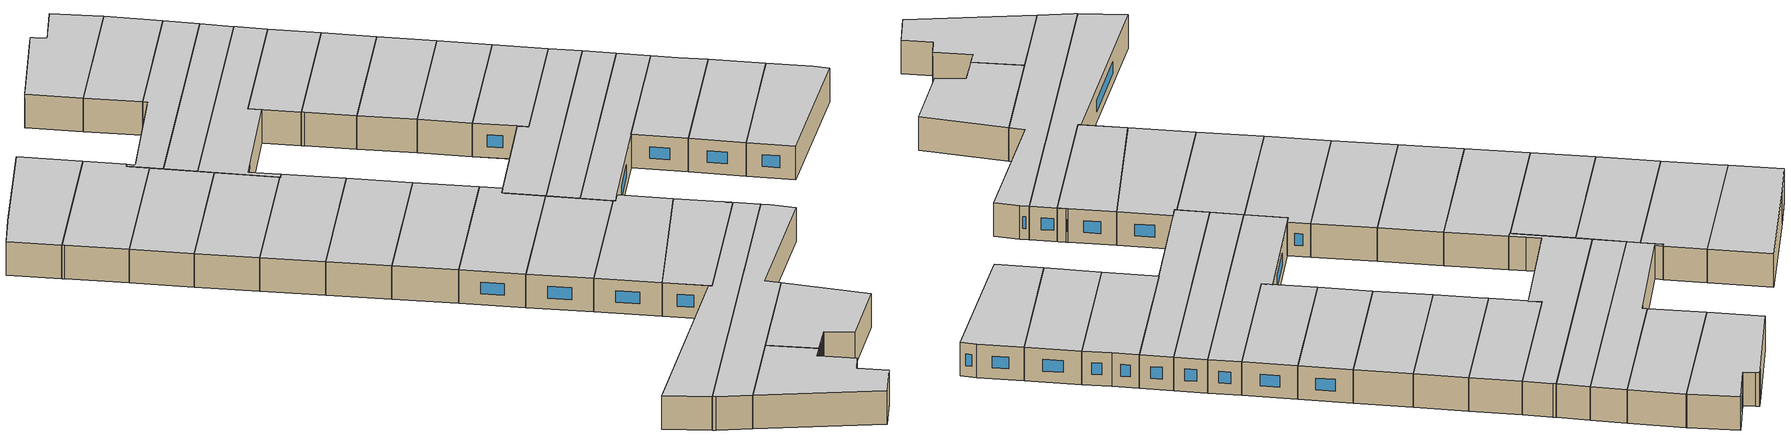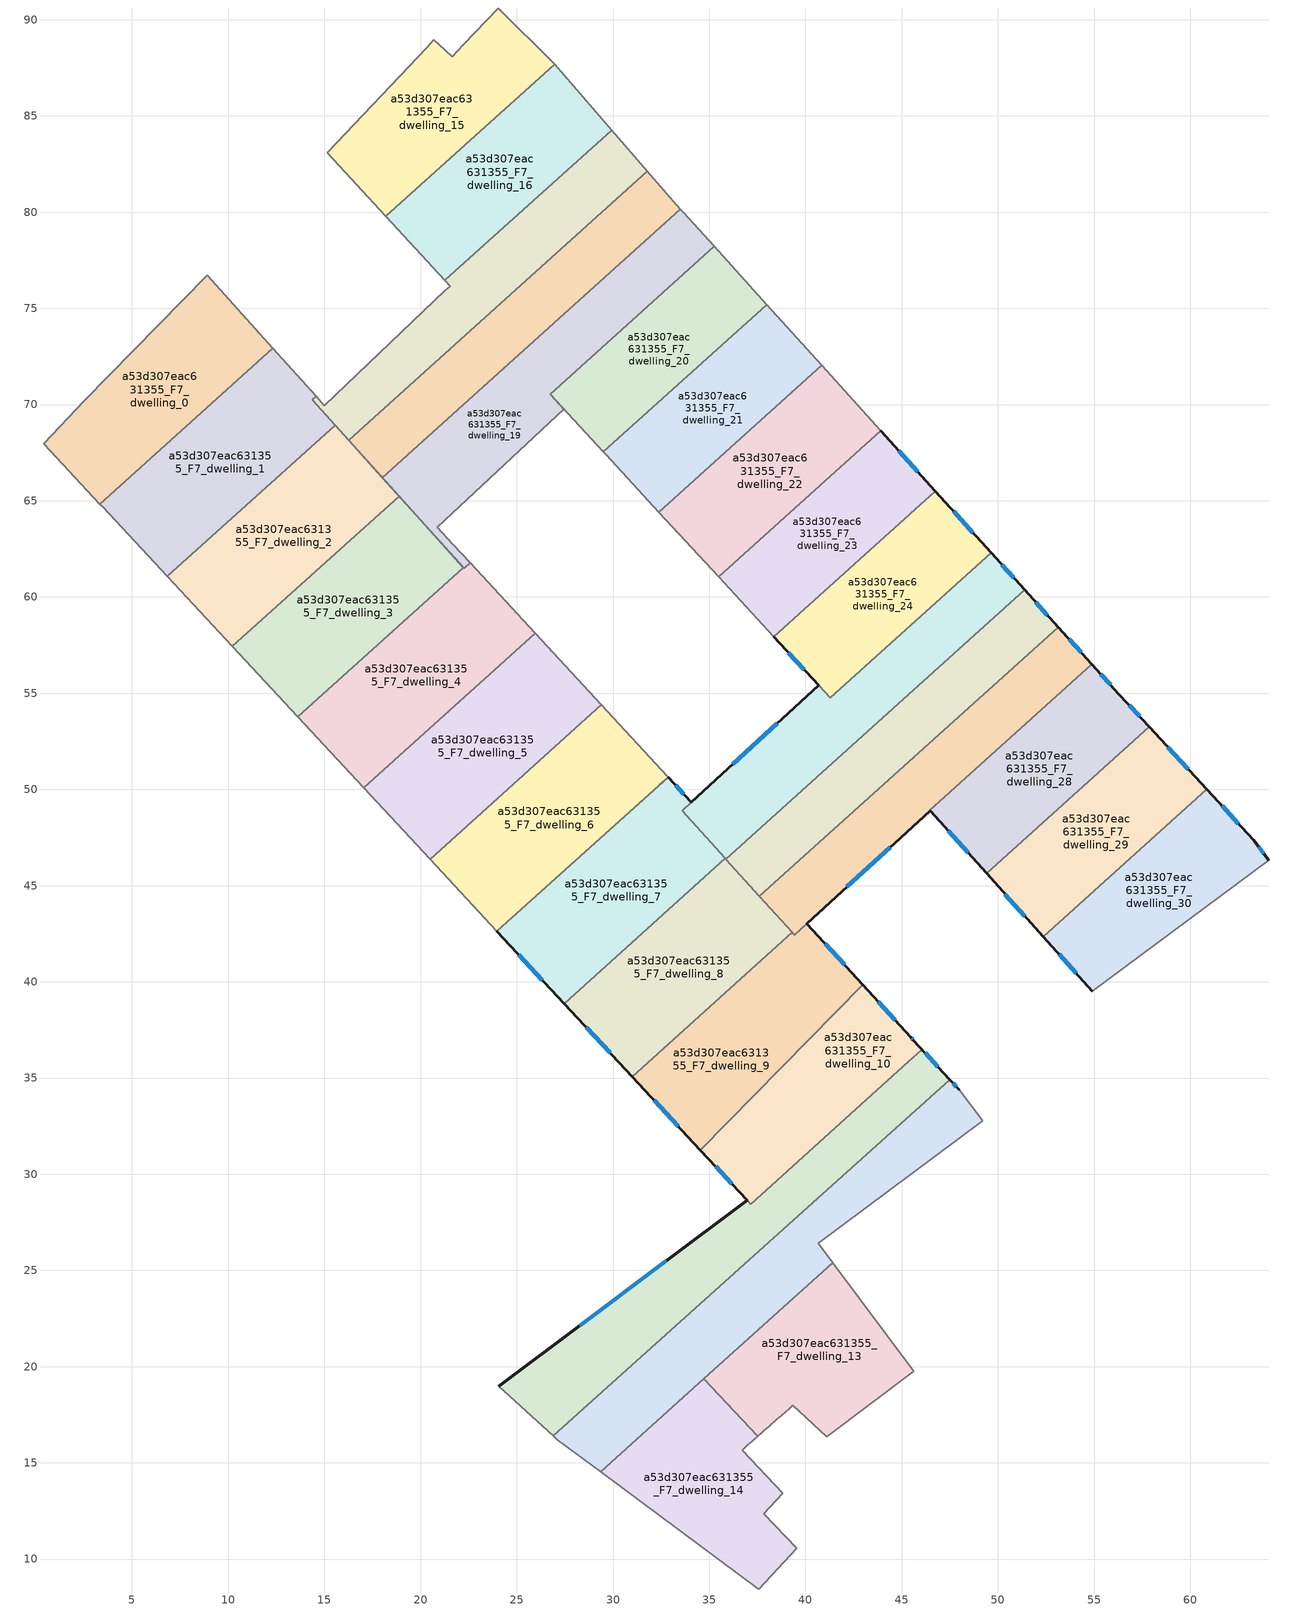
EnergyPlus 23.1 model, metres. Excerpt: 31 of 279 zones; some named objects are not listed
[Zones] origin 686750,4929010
a53d307eac631355_F7_dwelling_0
 floor to a53d307eac631355_F6_dwelling_0 (EU_floor_Construction): 8.92,76.72 12.33,72.93 3.33,64.83 0.42,67.96 2.51,70.19 z21
 wall adiabatic (EU_wall_Construction): 12.33,72.93 8.92,76.72 2.51,70.19 0.42,67.96 3.33,64.83 z21:24
 wall to a53d307eac631355_F7_dwelling_1 (EU_wall_Construction): 3.33,64.83 12.33,72.93 z21:24
 ceiling to a53d307eac631355_F8_dwelling_0 (EU_floor_Construction): 12.33,72.93 8.92,76.72 2.51,70.19 0.42,67.96 3.33,64.83 z24
a53d307eac631355_F7_dwelling_1
 floor to a53d307eac631355_F6_dwelling_1 (EU_floor_Construction): 14.57,70.43 14.37,70.25 15.55,68.93 6.83,61.07 3.47,64.68 3.33,64.83 12.33,72.93 z21
 wall to a53d307eac631355_F7_dwelling_2 (EU_wall_Construction): 6.83,61.07 15.55,68.93 z21:24
 wall adiabatic (EU_wall_Construction): 3.33,64.83 3.47,64.68 6.83,61.07 / 14.57,70.43 12.33,72.93 / 15.55,68.93 14.37,70.25 z21:24
 wall to a53d307eac631355_F7_dwelling_17 (EU_wall_Construction): 14.37,70.25 14.57,70.43 z21:24
 ceiling to a53d307eac631355_F8_dwelling_1 (EU_floor_Construction): 15.55,68.93 14.37,70.25 14.57,70.43 12.33,72.93 3.33,64.83 3.47,64.68 6.83,61.07 z24
a53d307eac631355_F7_dwelling_10
 floor to a53d307eac631355_F6_dwelling_10 (EU_floor_Construction): 45.48,37.11 45.61,36.96 46.06,36.48 45.35,35.84 37.15,28.45 34.54,31.26 42.98,39.84 z21
 wall outside (EU_wall_Construction): 45.61,36.96 45.48,37.11 42.98,39.84 / 34.54,31.26 36.97,28.64 z21:24
 wall to a53d307eac631355_F7_dwelling_9 (EU_wall_Construction): 42.98,39.84 34.54,31.26 z21:24
 wall to a53d307eac631355_F7_dwelling_11 (EU_wall_Construction): 36.97,28.64 37.15,28.45 45.35,35.84 46.06,36.48 45.61,36.96 z21:24
 window (EU_Window_Construction): 44.67,38 43.8,38.95 / 45.57,37.01 45.52,37.06 / 35.33,30.41 36.18,29.49 z21.98:23.02
 ceiling to a53d307eac631355_F8_dwelling_10 (EU_floor_Construction): 45.35,35.84 46.06,36.48 45.61,36.96 45.48,37.11 42.98,39.84 34.54,31.26 37.15,28.45 z24
a53d307eac631355_F7_dwelling_11
 floor to a53d307eac631355_F6_dwelling_11 (EU_floor_Construction): 46.06,36.48 45.62,36.97 47.5,34.92 26.9,16.4 24.07,18.97 36.97,28.64 37.15,28.45 z21
 wall outside (EU_wall_Construction): 36.97,28.64 24.07,18.97 / 47.5,34.92 45.62,36.97 z21:24
 wall to a53d307eac631355_F7_dwelling_12 (EU_wall_Construction): 26.9,16.4 47.5,34.92 z21:24
 wall adiabatic (EU_wall_Construction): 24.07,18.97 26.9,16.4 z21:24
 window (EU_Window_Construction): 32.78,25.5 28.27,22.12 / 46.89,35.59 46.23,36.3 z21.98:23.02
 ceiling to a53d307eac631355_F8_dwelling_11 (EU_floor_Construction): 37.15,28.45 36.97,28.64 24.07,18.97 26.9,16.4 47.5,34.92 45.62,36.97 46.06,36.48 z24
a53d307eac631355_F7_dwelling_12
 floor to a53d307eac631355_F6_dwelling_12 (EU_floor_Construction): 47.99,34.38 49.22,32.79 40.66,26.41 41.42,25.4 29.36,14.54 27.11,16.2 26.9,16.4 47.5,34.92 47.53,34.88 z21
 wall outside (EU_wall_Construction): 47.99,34.38 47.53,34.88 47.5,34.92 z21:24
 wall adiabatic (EU_wall_Construction): 26.9,16.4 27.11,16.2 29.36,14.54 / 41.42,25.4 40.66,26.41 49.22,32.79 47.99,34.38 z21:24
 wall to a53d307eac631355_F7_dwelling_13 (EU_wall_Construction): 34.71,19.36 41.42,25.4 z21:24
 wall to a53d307eac631355_F7_dwelling_14 (EU_wall_Construction): 29.36,14.54 34.71,19.36 z21:24
 window (EU_Window_Construction): 47.84,34.54 47.68,34.72 z21.98:23.02
 ceiling to a53d307eac631355_F8_dwelling_12 (EU_floor_Construction): 41.42,25.4 40.66,26.41 49.22,32.79 47.99,34.38 47.53,34.88 47.5,34.92 26.9,16.4 27.11,16.2 29.36,14.54 z24
a53d307eac631355_F7_dwelling_13
 floor to a53d307eac631355_F6_dwelling_13 (EU_floor_Construction): 41.42,25.4 45.62,19.75 41.11,16.34 39.34,17.98 39.23,17.88 39.12,17.79 38.78,17.49 38.62,17.35 38.55,17.29 38.09,16.89 37.87,16.69 37.72,16.55 37.53,16.39 34.71,19.36 z21
 wall adiabatic (EU_wall_Construction): 37.53,16.39 37.72,16.55 37.87,16.69 38.09,16.89 38.55,17.29 38.62,17.35 38.78,17.49 39.12,17.79 39.23,17.88 39.34,17.98 41.11,16.34 45.62,19.75 41.42,25.4 z21:24
 wall to a53d307eac631355_F7_dwelling_14 (EU_wall_Construction): 34.71,19.36 37.53,16.39 z21:24
 ceiling to a53d307eac631355_F8_dwelling_13 (EU_floor_Construction): 45.62,19.75 41.42,25.4 34.71,19.36 37.53,16.39 37.72,16.55 37.87,16.69 38.09,16.89 38.55,17.29 38.62,17.35 38.78,17.49 39.12,17.79 39.23,17.88 39.34,17.98 41.11,16.34 z24
a53d307eac631355_F7_dwelling_14
 floor to a53d307eac631355_F6_dwelling_14 (EU_floor_Construction): 37.53,16.39 37.07,15.99 37.04,15.96 36.81,15.76 36.7,15.66 38.82,13.42 37.83,12.35 39.54,10.56 37.57,8.44 29.36,14.54 34.71,19.36 z21
 wall adiabatic (EU_wall_Construction): 29.36,14.54 37.57,8.44 39.54,10.56 37.83,12.35 38.82,13.42 36.7,15.66 36.81,15.76 37.04,15.96 37.07,15.99 37.53,16.39 z21:24
 ceiling to a53d307eac631355_F8_dwelling_14 (EU_floor_Construction): 37.57,8.44 39.54,10.56 37.83,12.35 38.82,13.42 36.7,15.66 36.81,15.76 37.04,15.96 37.07,15.99 37.53,16.39 34.71,19.36 29.36,14.54 z24
a53d307eac631355_F7_dwelling_15
 floor to a53d307eac631355_F6_dwelling_15 (EU_floor_Construction): 26.91,87.75 26.96,87.69 18.19,79.79 15.15,83.08 20.32,88.55 20.69,88.95 20.93,88.73 21.63,88.07 22.21,88.69 24.03,90.61 z21
 wall adiabatic (EU_wall_Construction): 26.96,87.69 26.91,87.75 24.03,90.61 22.21,88.69 21.63,88.07 20.93,88.73 20.69,88.95 20.32,88.55 15.15,83.08 18.19,79.79 z21:24
 wall to a53d307eac631355_F7_dwelling_16 (EU_wall_Construction): 18.19,79.79 26.96,87.69 z21:24
 ceiling to a53d307eac631355_F8_dwelling_15 (EU_floor_Construction): 26.96,87.69 26.91,87.75 24.03,90.61 22.21,88.69 21.63,88.07 20.93,88.73 20.69,88.95 20.32,88.55 15.15,83.08 18.19,79.79 z24
a53d307eac631355_F7_dwelling_16
 floor to a53d307eac631355_F6_dwelling_16 (EU_floor_Construction): 26.96,87.69 29.94,84.27 21.27,76.46 18.19,79.79 z21
 wall to a53d307eac631355_F7_dwelling_17 (EU_wall_Construction): 21.27,76.46 29.94,84.27 z21:24
 wall adiabatic (EU_wall_Construction): 18.19,79.79 21.27,76.46 / 29.94,84.27 26.96,87.69 z21:24
 ceiling to a53d307eac631355_F8_dwelling_16 (EU_floor_Construction): 29.94,84.27 26.96,87.69 18.19,79.79 21.27,76.46 z24
a53d307eac631355_F7_dwelling_17
 floor to a53d307eac631355_F6_dwelling_17 (EU_floor_Construction): 29.94,84.27 31.79,82.13 16.26,68.14 14.37,70.25 14.57,70.43 15,69.95 21.29,75.93 21.53,76.16 21.28,76.44 21.27,76.46 z21
 wall adiabatic (EU_wall_Construction): 21.27,76.46 21.28,76.44 21.53,76.16 21.29,75.93 15,69.95 14.57,70.43 / 31.79,82.13 29.94,84.27 / 14.37,70.25 16.26,68.14 z21:24
 wall to a53d307eac631355_F7_dwelling_18 (EU_wall_Construction): 16.26,68.14 31.79,82.13 z21:24
 ceiling to a53d307eac631355_F8_dwelling_17 (EU_floor_Construction): 21.53,76.16 21.29,75.93 15,69.95 14.57,70.43 14.37,70.25 16.26,68.14 31.79,82.13 29.94,84.27 21.27,76.46 21.28,76.44 z24
a53d307eac631355_F7_dwelling_18
 floor to a53d307eac631355_F6_dwelling_18 (EU_floor_Construction): 31.79,82.13 33.5,80.16 18.01,66.2 16.26,68.14 z21
 wall adiabatic (EU_wall_Construction): 33.5,80.16 31.79,82.13 / 16.26,68.14 18.01,66.2 z21:24
 wall to a53d307eac631355_F7_dwelling_19 (EU_wall_Construction): 18.01,66.2 33.5,80.16 z21:24
 ceiling to a53d307eac631355_F8_dwelling_18 (EU_floor_Construction): 33.5,80.16 31.79,82.13 16.26,68.14 18.01,66.2 z24
a53d307eac631355_F7_dwelling_19
 floor to a53d307eac631355_F6_dwelling_19 (EU_floor_Construction): 33.67,79.96 35.25,78.22 26.73,70.54 27.45,69.76 21.63,64.34 20.85,63.62 21.67,62.74 22.57,61.77 22.26,61.49 18.01,66.2 33.5,80.16 z21
 wall to a53d307eac631355_F7_dwelling_4 (EU_wall_Construction): 22.26,61.49 22.57,61.77 z21:24
 wall adiabatic (EU_wall_Construction): 18.01,66.2 22.26,61.49 / 22.57,61.77 21.67,62.74 20.85,63.62 21.63,64.34 27.45,69.76 26.73,70.54 35.25,78.22 33.67,79.96 33.5,80.16 z21:24
 ceiling to a53d307eac631355_F8_dwelling_19 (EU_floor_Construction): 27.45,69.76 26.73,70.54 35.25,78.22 33.67,79.96 33.5,80.16 18.01,66.2 22.26,61.49 22.57,61.77 21.67,62.74 20.85,63.62 21.63,64.34 z24
a53d307eac631355_F7_dwelling_2
 floor to a53d307eac631355_F6_dwelling_2 (EU_floor_Construction): 15.55,68.93 18.88,65.24 10.21,57.43 6.83,61.07 z21
 wall adiabatic (EU_wall_Construction): 18.88,65.24 15.55,68.93 / 6.83,61.07 10.21,57.43 z21:24
 wall to a53d307eac631355_F7_dwelling_3 (EU_wall_Construction): 10.21,57.43 18.88,65.24 z21:24
 ceiling to a53d307eac631355_F8_dwelling_2 (EU_floor_Construction): 18.88,65.24 15.55,68.93 6.83,61.07 10.21,57.43 z24
a53d307eac631355_F7_dwelling_20
 floor to a53d307eac631355_F6_dwelling_20 (EU_floor_Construction): 35.25,78.22 37.99,75.18 29.5,67.54 26.74,70.55 z21
 wall adiabatic (EU_wall_Construction): 37.99,75.18 35.25,78.22 26.74,70.55 / 26.73,70.54 29.5,67.54 z21:24
 wall to a53d307eac631355_F7_dwelling_21 (EU_wall_Construction): 29.5,67.54 37.99,75.18 z21:24
 ceiling to a53d307eac631355_F8_dwelling_20 (EU_floor_Construction): 37.99,75.18 35.25,78.22 26.74,70.55 29.5,67.54 z24
a53d307eac631355_F7_dwelling_21
 floor to a53d307eac631355_F6_dwelling_21 (EU_floor_Construction): 37.99,75.18 40.84,72.04 32.38,64.42 29.64,67.39 29.5,67.54 z21
 wall adiabatic (EU_wall_Construction): 29.5,67.54 29.64,67.39 32.38,64.42 / 40.84,72.04 37.99,75.18 z21:24
 wall to a53d307eac631355_F7_dwelling_22 (EU_wall_Construction): 32.38,64.42 40.84,72.04 z21:24
 ceiling to a53d307eac631355_F8_dwelling_21 (EU_floor_Construction): 40.84,72.04 37.99,75.18 29.5,67.54 29.64,67.39 32.38,64.42 z24
a53d307eac631355_F7_dwelling_22
 floor to a53d307eac631355_F6_dwelling_22 (EU_floor_Construction): 40.84,72.04 43.92,68.63 35.49,61.04 32.38,64.42 z21
 wall adiabatic (EU_wall_Construction): 43.92,68.63 40.84,72.04 / 32.38,64.42 35.49,61.04 z21:24
 wall to a53d307eac631355_F7_dwelling_23 (EU_wall_Construction): 35.49,61.04 43.92,68.63 z21:24
 ceiling to a53d307eac631355_F8_dwelling_22 (EU_floor_Construction): 43.92,68.63 40.84,72.04 32.38,64.42 35.49,61.04 z24
a53d307eac631355_F7_dwelling_23
 floor to a53d307eac631355_F6_dwelling_23 (EU_floor_Construction): 43.92,68.63 46.76,65.5 38.36,57.93 35.49,61.04 z21
 wall outside (EU_wall_Construction): 46.76,65.5 43.92,68.63 z21:24
 wall to a53d307eac631355_F7_dwelling_24 (EU_wall_Construction): 38.36,57.93 46.76,65.5 z21:24
 wall adiabatic (EU_wall_Construction): 35.49,61.04 38.36,57.93 z21:24
 window (EU_Window_Construction): 45.84,66.52 44.84,67.61 z21.98:23.02
 ceiling to a53d307eac631355_F8_dwelling_23 (EU_floor_Construction): 46.76,65.5 43.92,68.63 35.49,61.04 38.36,57.93 z24
a53d307eac631355_F7_dwelling_24
 floor to a53d307eac631355_F6_dwelling_24 (EU_floor_Construction): 46.76,65.5 49.65,62.3 41.28,54.76 38.36,57.93 z21
 wall outside (EU_wall_Construction): 38.36,57.93 40.69,55.41 / 49.65,62.3 46.76,65.5 z21:24
 wall to a53d307eac631355_F7_dwelling_25 (EU_wall_Construction): 40.69,55.4 41.28,54.76 49.65,62.3 z21:24
 window (EU_Window_Construction): 39.12,57.11 39.93,56.23 / 48.71,63.34 47.7,64.46 z21.98:23.02
 ceiling to a53d307eac631355_F8_dwelling_24 (EU_floor_Construction): 49.65,62.3 46.76,65.5 38.36,57.93 41.28,54.76 z24
a53d307eac631355_F7_dwelling_25
 floor to a53d307eac631355_F6_dwelling_25 (EU_floor_Construction): 49.65,62.3 51.4,60.37 35.87,46.38 33.6,48.9 40.69,55.4 41.28,54.76 z21
 wall outside (EU_wall_Construction): 51.4,60.37 49.65,62.3 / 40.69,55.4 34.07,49.33 z21:24
 wall to a53d307eac631355_F7_dwelling_26 (EU_wall_Construction): 35.87,46.38 51.4,60.37 z21:24
 wall to a53d307eac631355_F7_dwelling_7 (EU_wall_Construction): 34.07,49.33 33.6,48.9 35.84,46.41 z21:24
 wall to a53d307eac631355_F7_dwelling_8 (EU_wall_Construction): 35.84,46.41 35.87,46.38 z21:24
 window (EU_Window_Construction): 50.83,61 50.21,61.67 / 38.54,53.43 36.22,51.31 z21.98:23.02
 ceiling to a53d307eac631355_F8_dwelling_25 (EU_floor_Construction): 41.28,54.76 40.69,55.4 33.6,48.9 35.87,46.38 51.4,60.37 49.65,62.3 z24
a53d307eac631355_F7_dwelling_26
 floor to a53d307eac631355_F6_dwelling_26 (EU_floor_Construction): 51.4,60.37 53.14,58.43 37.61,44.44 35.87,46.38 z21
 wall outside (EU_wall_Construction): 53.14,58.43 51.4,60.37 z21:24
 wall to a53d307eac631355_F7_dwelling_27 (EU_wall_Construction): 37.61,44.44 53.14,58.43 z21:24
 wall to a53d307eac631355_F7_dwelling_8 (EU_wall_Construction): 35.87,46.38 37.61,44.44 z21:24
 window (EU_Window_Construction): 52.58,59.06 51.96,59.74 z21.98:23.02
 ceiling to a53d307eac631355_F8_dwelling_26 (EU_floor_Construction): 53.14,58.43 51.4,60.37 35.87,46.38 37.61,44.44 z24
a53d307eac631355_F7_dwelling_27
 floor to a53d307eac631355_F6_dwelling_27 (EU_floor_Construction): 53.14,58.43 54.89,56.5 46.47,48.92 46.48,48.9 39.42,42.43 39.35,42.51 37.61,44.44 z21
 wall outside (EU_wall_Construction): 54.89,56.5 53.14,58.43 / 40.08,43.03 46.48,48.9 z21:24
 wall to a53d307eac631355_F7_dwelling_28 (EU_wall_Construction): 46.48,48.9 46.47,48.92 54.89,56.5 z21:24
 wall to a53d307eac631355_F7_dwelling_9 (EU_wall_Construction): 39.43,42.43 40.07,43.02 / 39.35,42.51 39.42,42.43 / 39.3,42.57 39.36,42.51 z21:24
 wall to a53d307eac631355_F7_dwelling_8 (EU_wall_Construction): 37.61,44.44 39.3,42.56 z21:24
 window (EU_Window_Construction): 54.32,57.13 53.71,57.81 / 42.16,44.94 44.4,46.99 z21.98:23.02
 ceiling to a53d307eac631355_F8_dwelling_27 (EU_floor_Construction): 46.48,48.9 46.47,48.92 54.89,56.5 53.14,58.43 37.61,44.44 39.35,42.51 39.42,42.43 z24
a53d307eac631355_F7_dwelling_28
 floor to a53d307eac631355_F6_dwelling_28 (EU_floor_Construction): 56.32,54.92 57.87,53.25 49.41,45.63 46.48,48.9 46.47,48.92 54.89,56.5 z21
 wall outside (EU_wall_Construction): 57.87,53.25 56.32,54.92 54.89,56.5 / 46.48,48.9 49.41,45.63 z21:24
 wall to a53d307eac631355_F7_dwelling_29 (EU_wall_Construction): 49.41,45.63 57.87,53.25 z21:24
 window (EU_Window_Construction): 55.86,55.44 55.36,55.99 / 57.36,53.79 56.82,54.38 / 47.44,47.84 48.46,46.7 z21.98:23.02
 ceiling to a53d307eac631355_F8_dwelling_28 (EU_floor_Construction): 57.87,53.25 56.32,54.92 54.89,56.5 46.47,48.92 46.48,48.9 49.41,45.63 z24
a53d307eac631355_F7_dwelling_29
 floor to a53d307eac631355_F6_dwelling_29 (EU_floor_Construction): 57.87,53.25 60.86,50 52.36,42.34 49.41,45.63 z21
 wall outside (EU_wall_Construction): 60.86,50 57.87,53.25 / 49.41,45.63 52.36,42.34 z21:24
 wall to a53d307eac631355_F7_dwelling_30 (EU_wall_Construction): 52.36,42.34 60.86,50 z21:24
 window (EU_Window_Construction): 59.89,51.06 58.84,52.19 / 50.37,44.56 51.4,43.41 z21.98:23.02
 ceiling to a53d307eac631355_F8_dwelling_29 (EU_floor_Construction): 60.86,50 57.87,53.25 49.41,45.63 52.36,42.34 z24
a53d307eac631355_F7_dwelling_3
 floor to a53d307eac631355_F6_dwelling_3 (EU_floor_Construction): 18.88,65.24 22.22,61.53 13.61,53.77 10.21,57.43 z21
 wall adiabatic (EU_wall_Construction): 22.22,61.53 18.88,65.24 / 10.21,57.43 13.61,53.77 z21:24
 wall to a53d307eac631355_F7_dwelling_4 (EU_wall_Construction): 13.61,53.77 22.22,61.53 z21:24
 ceiling to a53d307eac631355_F8_dwelling_3 (EU_floor_Construction): 22.22,61.53 18.88,65.24 10.21,57.43 13.61,53.77 z24
a53d307eac631355_F7_dwelling_30
 floor to a53d307eac631355_F6_dwelling_30 (EU_floor_Construction): 63.3,47.35 64.07,46.31 54.9,39.51 52.36,42.34 60.86,50 z21
 wall outside (EU_wall_Construction): 52.36,42.34 54.9,39.51 / 64.07,46.31 63.3,47.35 60.86,50 z21:24
 wall adiabatic (EU_wall_Construction): 54.9,39.51 64.07,46.31 z21:24
 window (EU_Window_Construction): 53.19,41.42 54.08,40.43 / 62.51,48.21 61.65,49.14 / 63.82,46.65 63.55,47.01 z21.98:23.02
 ceiling to a53d307eac631355_F8_dwelling_30 (EU_floor_Construction): 64.07,46.31 63.3,47.35 60.86,50 52.36,42.34 54.9,39.51 z24
a53d307eac631355_F7_dwelling_4
 floor to a53d307eac631355_F6_dwelling_4 (EU_floor_Construction): 22.57,61.77 25.95,58.11 17.04,50.08 13.61,53.77 22.22,61.53 22.26,61.49 z21
 wall adiabatic (EU_wall_Construction): 22.26,61.49 22.22,61.53 / 13.61,53.77 17.04,50.08 25.95,58.11 22.57,61.77 z21:24
 ceiling to a53d307eac631355_F8_dwelling_4 (EU_floor_Construction): 25.95,58.11 22.57,61.77 22.26,61.49 22.22,61.53 13.61,53.77 17.04,50.08 z24
a53d307eac631355_F7_dwelling_5
 floor to a53d307eac631355_F6_dwelling_5 (EU_floor_Construction): 25.96,58.11 29.39,54.39 20.49,46.37 17.04,50.08 z21
 wall adiabatic (EU_wall_Construction): 29.39,54.39 25.96,58.11 17.04,50.08 20.49,46.37 z21:24
 wall to a53d307eac631355_F7_dwelling_6 (EU_wall_Construction): 20.49,46.37 29.39,54.39 z21:24
 ceiling to a53d307eac631355_F8_dwelling_5 (EU_floor_Construction): 29.39,54.39 25.96,58.11 17.04,50.08 20.49,46.37 z24
a53d307eac631355_F7_dwelling_6
 floor to a53d307eac631355_F6_dwelling_6 (EU_floor_Construction): 29.39,54.39 32.85,50.65 23.97,42.63 20.49,46.37 z21
 wall adiabatic (EU_wall_Construction): 20.49,46.37 23.97,42.63 32.4,50.23 32.86,50.64 / 32.85,50.65 29.39,54.39 z21:24
 ceiling to a53d307eac631355_F8_dwelling_6 (EU_floor_Construction): 32.85,50.65 29.39,54.39 20.49,46.37 23.97,42.63 z24
a53d307eac631355_F7_dwelling_7
 floor to a53d307eac631355_F6_dwelling_7 (EU_floor_Construction): 34.07,49.33 33.6,48.9 35.84,46.41 27.47,38.87 23.97,42.63 32.86,50.64 z21
 wall outside (EU_wall_Construction): 34.07,49.33 32.86,50.64 / 23.97,42.63 27.47,38.87 z21:24
 wall to a53d307eac631355_F7_dwelling_8 (EU_wall_Construction): 27.47,38.87 35.84,46.41 z21:24
 wall adiabatic (EU_wall_Construction): 32.86,50.64 23.97,42.63 z21:24
 window (EU_Window_Construction): 33.68,49.76 33.25,50.22 / 25.1,41.41 26.33,40.09 z21.98:23.02
 ceiling to a53d307eac631355_F8_dwelling_7 (EU_floor_Construction): 35.84,46.41 33.6,48.9 34.07,49.33 32.86,50.64 23.97,42.63 27.47,38.87 z24
a53d307eac631355_F7_dwelling_8
 floor to a53d307eac631355_F6_dwelling_8 (EU_floor_Construction): 35.84,46.41 39.3,42.57 30.99,35.08 27.47,38.87 z21
 wall outside (EU_wall_Construction): 27.47,38.87 30.99,35.08 z21:24
 wall to a53d307eac631355_F7_dwelling_9 (EU_wall_Construction): 30.99,35.08 39.3,42.57 z21:24
 window (EU_Window_Construction): 28.61,37.64 29.84,36.31 z21.98:23.02
 ceiling to a53d307eac631355_F8_dwelling_8 (EU_floor_Construction): 39.3,42.57 35.84,46.41 27.47,38.87 30.99,35.08 z24
a53d307eac631355_F7_dwelling_9
 floor to a53d307eac631355_F6_dwelling_9 (EU_floor_Construction): 40.07,43.02 42.98,39.84 34.54,31.26 30.99,35.08 39.3,42.57 39.43,42.43 z21
 wall outside (EU_wall_Construction): 42.98,39.84 40.07,43.02 / 30.99,35.08 34.54,31.26 z21:24
 window (EU_Window_Construction): 42.04,40.88 41.02,41.99 / 32.15,33.83 33.39,32.5 z21.98:23.02
 ceiling to a53d307eac631355_F8_dwelling_9 (EU_floor_Construction): 34.54,31.26 42.98,39.84 40.07,43.02 39.43,42.43 39.3,42.57 30.99,35.08 z24
[Building]
EU S2 Campaign: North Axis=0; Terrain=City; Solar Distribution=FullExterior
[Site:Location]
Bologna: Latitude=44.5; Longitude=11.25; Time Zone=1; Elevation=37
[SizingPeriod:WeatherFileDays]
AnnualSizingPeriod: Begin Month=1; Begin Day of Month=1; End Month=12; End Day of Month=31; Day of Week for Start Day=Monday; Use Weather File Daylight Saving Period=No; Use Weather File Rain and Snow Indicators=No
[MATERIAL]
EU_InternalMass_Material: Roughness=MediumRough; Thickness=0.1; Conductivity=1; Density=1800; Specific Heat=900; Thermal Absorptance=0.9; Solar Absorptance=0.7; Visible Absorptance=0.7
[MATERIAL:NOMASS] Roughness=MediumRough; Thermal Absorptance=0.9; Solar Absorptance=0.7; Visible Absorptance=0.7
Name | Thermal Resistance
EU_wall_NoMass | 0.905828
EU_floor_NoMass | 0.67114
[WINDOWMATERIAL:SIMPLEGLAZINGSYSTEM]
EU_Window_SimpleGlazing: UFactor=4.52486; Solar Heat Gain Coefficient=0.85; Visible Transmittance=0.85
[CONSTRUCTION]
EU_wall_Construction: EU_wall_NoMass
EU_floor_Construction: EU_floor_NoMass
EU_Window_Construction: EU_Window_SimpleGlazing
EU_InternalMass_Construction: EU_InternalMass_Material
[ZONE] Type=1; Multiplier=1; Ceiling Height=autocalculate; Floor Area=autocalculate; Part of Total Floor Area=Yes
Name | Volume
a53d307eac631355_F7_dwelling_0 | 171.604
a53d307eac631355_F7_dwelling_1 | 184.271
a53d307eac631355_F7_dwelling_10 | 151.141
a53d307eac631355_F7_dwelling_11 | 222.594
a53d307eac631355_F7_dwelling_12 | 223.252
a53d307eac631355_F7_dwelling_13 | 155.102
a53d307eac631355_F7_dwelling_14 | 157.271
a53d307eac631355_F7_dwelling_15 | 160.153
a53d307eac631355_F7_dwelling_16 | 159.698
a53d307eac631355_F7_dwelling_17 | 163.465
a53d307eac631355_F7_dwelling_18 | 163.493
a53d307eac631355_F7_dwelling_19 | 198.623
a53d307eac631355_F7_dwelling_2 | 174.372
a53d307eac631355_F7_dwelling_20 | 140.32
a53d307eac631355_F7_dwelling_21 | 145.242
a53d307eac631355_F7_dwelling_22 | 156.439
a53d307eac631355_F7_dwelling_23 | 143.767
a53d307eac631355_F7_dwelling_24 | 145.678
a53d307eac631355_F7_dwelling_25 | 187.222
a53d307eac631355_F7_dwelling_26 | 163.474
a53d307eac631355_F7_dwelling_27 | 165.2
a53d307eac631355_F7_dwelling_28 | 150.135
a53d307eac631355_F7_dwelling_29 | 151.158
a53d307eac631355_F7_dwelling_3 | 174.359
a53d307eac631355_F7_dwelling_30 | 149.488
a53d307eac631355_F7_dwelling_4 | 181.154
a53d307eac631355_F7_dwelling_5 | 182.189
a53d307eac631355_F7_dwelling_6 | 183.219
a53d307eac631355_F7_dwelling_7 | 177.751
a53d307eac631355_F7_dwelling_8 | 174.38
a53d307eac631355_F7_dwelling_9 | 174.817
[INTERNALMASS] Construction=EU_InternalMass_Construction
Name | Zone or ZoneList | Surface Area
a53d307eac631355_F7_dwelling_0_EU_InternalMass | a53d307eac631355_F7_dwelling_0 | 57.1994
a53d307eac631355_F7_dwelling_1_EU_InternalMass | a53d307eac631355_F7_dwelling_1 | 61.4251
a53d307eac631355_F7_dwelling_2_EU_InternalMass | a53d307eac631355_F7_dwelling_2 | 58.1245
a53d307eac631355_F7_dwelling_3_EU_InternalMass | a53d307eac631355_F7_dwelling_3 | 58.1197
a53d307eac631355_F7_dwelling_4_EU_InternalMass | a53d307eac631355_F7_dwelling_4 | 60.388
a53d307eac631355_F7_dwelling_5_EU_InternalMass | a53d307eac631355_F7_dwelling_5 | 60.7557
a53d307eac631355_F7_dwelling_6_EU_InternalMass | a53d307eac631355_F7_dwelling_6 | 61.1039
a53d307eac631355_F7_dwelling_7_EU_InternalMass | a53d307eac631355_F7_dwelling_7 | 59.2516
a53d307eac631355_F7_dwelling_8_EU_InternalMass | a53d307eac631355_F7_dwelling_8 | 58.1268
a53d307eac631355_F7_dwelling_9_EU_InternalMass | a53d307eac631355_F7_dwelling_9 | 58.2725
a53d307eac631355_F7_dwelling_10_EU_InternalMass | a53d307eac631355_F7_dwelling_10 | 50.3778
a53d307eac631355_F7_dwelling_11_EU_InternalMass | a53d307eac631355_F7_dwelling_11 | 74.1855
a53d307eac631355_F7_dwelling_12_EU_InternalMass | a53d307eac631355_F7_dwelling_12 | 74.412
a53d307eac631355_F7_dwelling_13_EU_InternalMass | a53d307eac631355_F7_dwelling_13 | 51.7014
a53d307eac631355_F7_dwelling_14_EU_InternalMass | a53d307eac631355_F7_dwelling_14 | 52.428
a53d307eac631355_F7_dwelling_15_EU_InternalMass | a53d307eac631355_F7_dwelling_15 | 53.3843
a53d307eac631355_F7_dwelling_16_EU_InternalMass | a53d307eac631355_F7_dwelling_16 | 53.2325
a53d307eac631355_F7_dwelling_17_EU_InternalMass | a53d307eac631355_F7_dwelling_17 | 54.4884
a53d307eac631355_F7_dwelling_18_EU_InternalMass | a53d307eac631355_F7_dwelling_18 | 54.4977
a53d307eac631355_F7_dwelling_19_EU_InternalMass | a53d307eac631355_F7_dwelling_19 | 66.2078
a53d307eac631355_F7_dwelling_20_EU_InternalMass | a53d307eac631355_F7_dwelling_20 | 46.7851
a53d307eac631355_F7_dwelling_21_EU_InternalMass | a53d307eac631355_F7_dwelling_21 | 48.4154
a53d307eac631355_F7_dwelling_22_EU_InternalMass | a53d307eac631355_F7_dwelling_22 | 52.146
a53d307eac631355_F7_dwelling_23_EU_InternalMass | a53d307eac631355_F7_dwelling_23 | 47.9225
a53d307eac631355_F7_dwelling_24_EU_InternalMass | a53d307eac631355_F7_dwelling_24 | 48.5579
a53d307eac631355_F7_dwelling_25_EU_InternalMass | a53d307eac631355_F7_dwelling_25 | 62.4068
a53d307eac631355_F7_dwelling_26_EU_InternalMass | a53d307eac631355_F7_dwelling_26 | 54.4913
a53d307eac631355_F7_dwelling_27_EU_InternalMass | a53d307eac631355_F7_dwelling_27 | 55.0936
a53d307eac631355_F7_dwelling_28_EU_InternalMass | a53d307eac631355_F7_dwelling_28 | 50.0516
a53d307eac631355_F7_dwelling_29_EU_InternalMass | a53d307eac631355_F7_dwelling_29 | 50.3859
a53d307eac631355_F7_dwelling_30_EU_InternalMass | a53d307eac631355_F7_dwelling_30 | 49.829
[OTHEREQUIPMENT] Fuel Type=Electricity; Design Level Calculation Method=Watts/Area; Power per Zone Floor Area=1; Fraction Latent=0; Fraction Radiant=0; Fraction Lost=0; Carbon Dioxide Generation Rate=0; EndUse Subcategory=EU_Step8_InternalGains
Name | Zone or ZoneList or Space or SpaceList | Schedule
EU_Step8_InternalGain_a53d307eac631355_F7_dwelling_0_f000 | a53d307eac631355_F7_dwelling_0 | EU_Step8_GainSchedule_a53d307eac631355_F7_dwelling_0_f000
EU_Step8_InternalGain_a53d307eac631355_F7_dwelling_1_f000 | a53d307eac631355_F7_dwelling_1 | EU_Step8_GainSchedule_a53d307eac631355_F7_dwelling_1_f000
EU_Step8_InternalGain_a53d307eac631355_F7_dwelling_2_f000 | a53d307eac631355_F7_dwelling_2 | EU_Step8_GainSchedule_a53d307eac631355_F7_dwelling_2_f000
EU_Step8_InternalGain_a53d307eac631355_F7_dwelling_3_f000 | a53d307eac631355_F7_dwelling_3 | EU_Step8_GainSchedule_a53d307eac631355_F7_dwelling_3_f000
EU_Step8_InternalGain_a53d307eac631355_F7_dwelling_4_f000 | a53d307eac631355_F7_dwelling_4 | EU_Step8_GainSchedule_a53d307eac631355_F7_dwelling_4_f000
EU_Step8_InternalGain_a53d307eac631355_F7_dwelling_5_f000 | a53d307eac631355_F7_dwelling_5 | EU_Step8_GainSchedule_a53d307eac631355_F7_dwelling_5_f000
EU_Step8_InternalGain_a53d307eac631355_F7_dwelling_6_f000 | a53d307eac631355_F7_dwelling_6 | EU_Step8_GainSchedule_a53d307eac631355_F7_dwelling_6_f000
EU_Step8_InternalGain_a53d307eac631355_F7_dwelling_7_f000 | a53d307eac631355_F7_dwelling_7 | EU_Step8_GainSchedule_a53d307eac631355_F7_dwelling_7_f000
EU_Step8_InternalGain_a53d307eac631355_F7_dwelling_8_f000 | a53d307eac631355_F7_dwelling_8 | EU_Step8_GainSchedule_a53d307eac631355_F7_dwelling_8_f000
EU_Step8_InternalGain_a53d307eac631355_F7_dwelling_9_f000 | a53d307eac631355_F7_dwelling_9 | EU_Step8_GainSchedule_a53d307eac631355_F7_dwelling_9_f000
EU_Step8_InternalGain_a53d307eac631355_F7_dwelling_10_f000 | a53d307eac631355_F7_dwelling_10 | EU_Step8_GainSchedule_a53d307eac631355_F7_dwelling_10_f000
EU_Step8_InternalGain_a53d307eac631355_F7_dwelling_11_f000 | a53d307eac631355_F7_dwelling_11 | EU_Step8_GainSchedule_a53d307eac631355_F7_dwelling_11_f000
EU_Step8_InternalGain_a53d307eac631355_F7_dwelling_12_f000 | a53d307eac631355_F7_dwelling_12 | EU_Step8_GainSchedule_a53d307eac631355_F7_dwelling_12_f000
EU_Step8_InternalGain_a53d307eac631355_F7_dwelling_13_f000 | a53d307eac631355_F7_dwelling_13 | EU_Step8_GainSchedule_a53d307eac631355_F7_dwelling_13_f000
EU_Step8_InternalGain_a53d307eac631355_F7_dwelling_14_f000 | a53d307eac631355_F7_dwelling_14 | EU_Step8_GainSchedule_a53d307eac631355_F7_dwelling_14_f000
EU_Step8_InternalGain_a53d307eac631355_F7_dwelling_15_f000 | a53d307eac631355_F7_dwelling_15 | EU_Step8_GainSchedule_a53d307eac631355_F7_dwelling_15_f000
EU_Step8_InternalGain_a53d307eac631355_F7_dwelling_16_f000 | a53d307eac631355_F7_dwelling_16 | EU_Step8_GainSchedule_a53d307eac631355_F7_dwelling_16_f000
EU_Step8_InternalGain_a53d307eac631355_F7_dwelling_17_f000 | a53d307eac631355_F7_dwelling_17 | EU_Step8_GainSchedule_a53d307eac631355_F7_dwelling_17_f000
EU_Step8_InternalGain_a53d307eac631355_F7_dwelling_18_f000 | a53d307eac631355_F7_dwelling_18 | EU_Step8_GainSchedule_a53d307eac631355_F7_dwelling_18_f000
EU_Step8_InternalGain_a53d307eac631355_F7_dwelling_19_f000 | a53d307eac631355_F7_dwelling_19 | EU_Step8_GainSchedule_a53d307eac631355_F7_dwelling_19_f000
EU_Step8_InternalGain_a53d307eac631355_F7_dwelling_20_f000 | a53d307eac631355_F7_dwelling_20 | EU_Step8_GainSchedule_a53d307eac631355_F7_dwelling_20_f000
EU_Step8_InternalGain_a53d307eac631355_F7_dwelling_21_f000 | a53d307eac631355_F7_dwelling_21 | EU_Step8_GainSchedule_a53d307eac631355_F7_dwelling_21_f000
EU_Step8_InternalGain_a53d307eac631355_F7_dwelling_22_f000 | a53d307eac631355_F7_dwelling_22 | EU_Step8_GainSchedule_a53d307eac631355_F7_dwelling_22_f000
EU_Step8_InternalGain_a53d307eac631355_F7_dwelling_23_f000 | a53d307eac631355_F7_dwelling_23 | EU_Step8_GainSchedule_a53d307eac631355_F7_dwelling_23_f000
EU_Step8_InternalGain_a53d307eac631355_F7_dwelling_24_f000 | a53d307eac631355_F7_dwelling_24 | EU_Step8_GainSchedule_a53d307eac631355_F7_dwelling_24_f000
EU_Step8_InternalGain_a53d307eac631355_F7_dwelling_25_f000 | a53d307eac631355_F7_dwelling_25 | EU_Step8_GainSchedule_a53d307eac631355_F7_dwelling_25_f000
EU_Step8_InternalGain_a53d307eac631355_F7_dwelling_26_f000 | a53d307eac631355_F7_dwelling_26 | EU_Step8_GainSchedule_a53d307eac631355_F7_dwelling_26_f000
EU_Step8_InternalGain_a53d307eac631355_F7_dwelling_27_f000 | a53d307eac631355_F7_dwelling_27 | EU_Step8_GainSchedule_a53d307eac631355_F7_dwelling_27_f000
EU_Step8_InternalGain_a53d307eac631355_F7_dwelling_28_f000 | a53d307eac631355_F7_dwelling_28 | EU_Step8_GainSchedule_a53d307eac631355_F7_dwelling_28_f000
EU_Step8_InternalGain_a53d307eac631355_F7_dwelling_29_f000 | a53d307eac631355_F7_dwelling_29 | EU_Step8_GainSchedule_a53d307eac631355_F7_dwelling_29_f000
EU_Step8_InternalGain_a53d307eac631355_F7_dwelling_30_f000 | a53d307eac631355_F7_dwelling_30 | EU_Step8_GainSchedule_a53d307eac631355_F7_dwelling_30_f000
[ZONEVENTILATION:DESIGNFLOWRATE] Schedule=EU_AlwaysOn; Design Flow Rate Calculation Method=AirChanges/Hour; Air Changes per Hour=0.73129; Ventilation Type=Natural; Fan Pressure Rise=0; Fan Total Efficiency=1; Constant Term Coefficient=1; Temperature Term Coefficient=0; Velocity Term Coefficient=0; Velocity Squared Term Coefficient=0; Minimum Indoor Temperature=-100; Maximum Indoor Temperature=100; Delta Temperature=-100; Minimum Outdoor Temperature=-100; Maximum Outdoor Temperature=100; Maximum Wind Speed=40
Name | Zone or ZoneList or Space or SpaceList
EU_ConstantAir_a53d307eac631355_F7_dwelling_0 | a53d307eac631355_F7_dwelling_0
EU_ConstantAir_a53d307eac631355_F7_dwelling_1 | a53d307eac631355_F7_dwelling_1
EU_ConstantAir_a53d307eac631355_F7_dwelling_2 | a53d307eac631355_F7_dwelling_2
EU_ConstantAir_a53d307eac631355_F7_dwelling_3 | a53d307eac631355_F7_dwelling_3
EU_ConstantAir_a53d307eac631355_F7_dwelling_4 | a53d307eac631355_F7_dwelling_4
EU_ConstantAir_a53d307eac631355_F7_dwelling_5 | a53d307eac631355_F7_dwelling_5
EU_ConstantAir_a53d307eac631355_F7_dwelling_6 | a53d307eac631355_F7_dwelling_6
EU_ConstantAir_a53d307eac631355_F7_dwelling_7 | a53d307eac631355_F7_dwelling_7
EU_ConstantAir_a53d307eac631355_F7_dwelling_8 | a53d307eac631355_F7_dwelling_8
EU_ConstantAir_a53d307eac631355_F7_dwelling_9 | a53d307eac631355_F7_dwelling_9
EU_ConstantAir_a53d307eac631355_F7_dwelling_10 | a53d307eac631355_F7_dwelling_10
EU_ConstantAir_a53d307eac631355_F7_dwelling_11 | a53d307eac631355_F7_dwelling_11
EU_ConstantAir_a53d307eac631355_F7_dwelling_12 | a53d307eac631355_F7_dwelling_12
EU_ConstantAir_a53d307eac631355_F7_dwelling_13 | a53d307eac631355_F7_dwelling_13
EU_ConstantAir_a53d307eac631355_F7_dwelling_14 | a53d307eac631355_F7_dwelling_14
EU_ConstantAir_a53d307eac631355_F7_dwelling_15 | a53d307eac631355_F7_dwelling_15
EU_ConstantAir_a53d307eac631355_F7_dwelling_16 | a53d307eac631355_F7_dwelling_16
EU_ConstantAir_a53d307eac631355_F7_dwelling_17 | a53d307eac631355_F7_dwelling_17
EU_ConstantAir_a53d307eac631355_F7_dwelling_18 | a53d307eac631355_F7_dwelling_18
EU_ConstantAir_a53d307eac631355_F7_dwelling_19 | a53d307eac631355_F7_dwelling_19
EU_ConstantAir_a53d307eac631355_F7_dwelling_20 | a53d307eac631355_F7_dwelling_20
EU_ConstantAir_a53d307eac631355_F7_dwelling_21 | a53d307eac631355_F7_dwelling_21
EU_ConstantAir_a53d307eac631355_F7_dwelling_22 | a53d307eac631355_F7_dwelling_22
EU_ConstantAir_a53d307eac631355_F7_dwelling_23 | a53d307eac631355_F7_dwelling_23
EU_ConstantAir_a53d307eac631355_F7_dwelling_24 | a53d307eac631355_F7_dwelling_24
EU_ConstantAir_a53d307eac631355_F7_dwelling_25 | a53d307eac631355_F7_dwelling_25
EU_ConstantAir_a53d307eac631355_F7_dwelling_26 | a53d307eac631355_F7_dwelling_26
EU_ConstantAir_a53d307eac631355_F7_dwelling_27 | a53d307eac631355_F7_dwelling_27
EU_ConstantAir_a53d307eac631355_F7_dwelling_28 | a53d307eac631355_F7_dwelling_28
EU_ConstantAir_a53d307eac631355_F7_dwelling_29 | a53d307eac631355_F7_dwelling_29
EU_ConstantAir_a53d307eac631355_F7_dwelling_30 | a53d307eac631355_F7_dwelling_30
[HVACTEMPLATE:THERMOSTAT] Constant Heating Setpoint=20; Constant Cooling Setpoint=50
EU_HeatOnly_a53d307eac631355_F8_dwelling_7; EU_HeatOnly_a53d307eac631355_F8_dwelling_8; EU_HeatOnly_a53d307eac631355_F8_dwelling_9; EU_HeatOnly_a53d307eac631355_F8_dwelling_10; EU_HeatOnly_a53d307eac631355_F8_dwelling_11; EU_HeatOnly_a53d307eac631355_F8_dwelling_12; EU_HeatOnly_a53d307eac631355_F8_dwelling_13; EU_HeatOnly_a53d307eac631355_F8_dwelling_14; EU_HeatOnly_a53d307eac631355_F8_dwelling_15; EU_HeatOnly_a53d307eac631355_F8_dwelling_16; EU_HeatOnly_a53d307eac631355_F8_dwelling_17; EU_HeatOnly_a53d307eac631355_F8_dwelling_18; EU_HeatOnly_a53d307eac631355_F8_dwelling_19; EU_HeatOnly_a53d307eac631355_F8_dwelling_20; EU_HeatOnly_a53d307eac631355_F8_dwelling_21; EU_HeatOnly_a53d307eac631355_F8_dwelling_22; EU_HeatOnly_a53d307eac631355_F8_dwelling_23; EU_HeatOnly_a53d307eac631355_F8_dwelling_24; EU_HeatOnly_a53d307eac631355_F8_dwelling_25; EU_HeatOnly_a53d307eac631355_F8_dwelling_26; EU_HeatOnly_a53d307eac631355_F8_dwelling_27; EU_HeatOnly_a53d307eac631355_F8_dwelling_28; EU_HeatOnly_a53d307eac631355_F8_dwelling_29
[HVACTEMPLATE:ZONE:IDEALLOADSAIRSYSTEM] System Availability Schedule=EU_AlwaysOn; Maximum Heating Supply Air Temperature=50; Minimum Cooling Supply Air Temperature=13; Maximum Heating Supply Air Humidity Ratio=0.0156; Minimum Cooling Supply Air Humidity Ratio=0.0077; Heating Limit=NoLimit; Cooling Limit=NoLimit; Heating Availability Schedule=EU_AlwaysOn; Cooling Availability Schedule=EU_CoolingOff; Dehumidification Control Type=ConstantSensibleHeatRatio; Cooling Sensible Heat Ratio=0.7; Dehumidification Setpoint=60; Humidification Control Type=None; Humidification Setpoint=30; Outdoor Air Method=None; Outdoor Air Flow Rate per Person=0.00944; Outdoor Air Flow Rate per Zone Floor Area=0; Outdoor Air Flow Rate per Zone=0; Demand Controlled Ventilation Type=None; Outdoor Air Economizer Type=NoEconomizer; Heat Recovery Type=None; Sensible Heat Recovery Effectiveness=0.7; Latent Heat Recovery Effectiveness=0.65
Name | Template Thermostat
a53d307eac631355_F7_dwelling_0 | EU_HeatOnly_a53d307eac631355_F7_dwelling_0
a53d307eac631355_F7_dwelling_1 | EU_HeatOnly_a53d307eac631355_F7_dwelling_1
a53d307eac631355_F7_dwelling_2 | EU_HeatOnly_a53d307eac631355_F7_dwelling_2
a53d307eac631355_F7_dwelling_3 | EU_HeatOnly_a53d307eac631355_F7_dwelling_3
a53d307eac631355_F7_dwelling_4 | EU_HeatOnly_a53d307eac631355_F7_dwelling_4
a53d307eac631355_F7_dwelling_5 | EU_HeatOnly_a53d307eac631355_F7_dwelling_5
a53d307eac631355_F7_dwelling_6 | EU_HeatOnly_a53d307eac631355_F7_dwelling_6
a53d307eac631355_F7_dwelling_7 | EU_HeatOnly_a53d307eac631355_F7_dwelling_7
a53d307eac631355_F7_dwelling_8 | EU_HeatOnly_a53d307eac631355_F7_dwelling_8
a53d307eac631355_F7_dwelling_9 | EU_HeatOnly_a53d307eac631355_F7_dwelling_9
a53d307eac631355_F7_dwelling_10 | EU_HeatOnly_a53d307eac631355_F7_dwelling_10
a53d307eac631355_F7_dwelling_11 | EU_HeatOnly_a53d307eac631355_F7_dwelling_11
a53d307eac631355_F7_dwelling_12 | EU_HeatOnly_a53d307eac631355_F7_dwelling_12
a53d307eac631355_F7_dwelling_13 | EU_HeatOnly_a53d307eac631355_F7_dwelling_13
a53d307eac631355_F7_dwelling_14 | EU_HeatOnly_a53d307eac631355_F7_dwelling_14
a53d307eac631355_F7_dwelling_15 | EU_HeatOnly_a53d307eac631355_F7_dwelling_15
a53d307eac631355_F7_dwelling_16 | EU_HeatOnly_a53d307eac631355_F7_dwelling_16
a53d307eac631355_F7_dwelling_17 | EU_HeatOnly_a53d307eac631355_F7_dwelling_17
a53d307eac631355_F7_dwelling_18 | EU_HeatOnly_a53d307eac631355_F7_dwelling_18
a53d307eac631355_F7_dwelling_19 | EU_HeatOnly_a53d307eac631355_F7_dwelling_19
a53d307eac631355_F7_dwelling_20 | EU_HeatOnly_a53d307eac631355_F7_dwelling_20
a53d307eac631355_F7_dwelling_21 | EU_HeatOnly_a53d307eac631355_F7_dwelling_21
a53d307eac631355_F7_dwelling_22 | EU_HeatOnly_a53d307eac631355_F7_dwelling_22
a53d307eac631355_F7_dwelling_23 | EU_HeatOnly_a53d307eac631355_F7_dwelling_23
a53d307eac631355_F7_dwelling_24 | EU_HeatOnly_a53d307eac631355_F7_dwelling_24
a53d307eac631355_F7_dwelling_25 | EU_HeatOnly_a53d307eac631355_F7_dwelling_25
a53d307eac631355_F7_dwelling_26 | EU_HeatOnly_a53d307eac631355_F7_dwelling_26
a53d307eac631355_F7_dwelling_27 | EU_HeatOnly_a53d307eac631355_F7_dwelling_27
a53d307eac631355_F7_dwelling_28 | EU_HeatOnly_a53d307eac631355_F7_dwelling_28
a53d307eac631355_F7_dwelling_29 | EU_HeatOnly_a53d307eac631355_F7_dwelling_29
a53d307eac631355_F7_dwelling_30 | EU_HeatOnly_a53d307eac631355_F7_dwelling_30
[SIZING:ZONE] Zone Cooling Design Supply Air Temperature Input Method=SupplyAirTemperature; Zone Cooling Design Supply Air Temperature=13; Zone Heating Design Supply Air Temperature Input Method=SupplyAirTemperature; Zone Heating Design Supply Air Temperature=50; Zone Cooling Design Supply Air Humidity Ratio=0.008; Zone Heating Design Supply Air Humidity Ratio=0.008; Cooling Design Air Flow Method=DesignDay; Cooling Design Air Flow Rate=0; Cooling Minimum Air Flow per Zone Floor Area=0.000762; Cooling Minimum Air Flow=0; Cooling Minimum Air Flow Fraction=0.2; Heating Design Air Flow Method=DesignDay; Heating Design Air Flow Rate=0; Heating Maximum Air Flow per Zone Floor Area=0.002032; Heating Maximum Air Flow=0.141576; Heating Maximum Air Flow Fraction=0.3; Account for Dedicated Outdoor Air System=No; Dedicated Outdoor Air System Control Strategy=NeutralSupplyAir; Dedicated Outdoor Air Low Setpoint Temperature for Design=autosize; Dedicated Outdoor Air High Setpoint Temperature for Design=autosize; Zone Load Sizing Method=Sensible Load Only No Latent Load; Zone Latent Cooling Design Supply Air Humidity Ratio Input Method=HumidityRatioDifference; Zone Cooling Design Supply Air Humidity Ratio Difference=0.005; Zone Latent Heating Design Supply Air Humidity Ratio Input Method=HumidityRatioDifference; Zone Humidification Design Supply Air Humidity Ratio Difference=0.005
a53d307eac631355_F7_dwelling_0; a53d307eac631355_F7_dwelling_1; a53d307eac631355_F7_dwelling_2; a53d307eac631355_F7_dwelling_3; a53d307eac631355_F7_dwelling_4; a53d307eac631355_F7_dwelling_5; a53d307eac631355_F7_dwelling_6; a53d307eac631355_F7_dwelling_7; a53d307eac631355_F7_dwelling_8; a53d307eac631355_F7_dwelling_9; a53d307eac631355_F7_dwelling_10; a53d307eac631355_F7_dwelling_11; a53d307eac631355_F7_dwelling_12; a53d307eac631355_F7_dwelling_13; a53d307eac631355_F7_dwelling_14; a53d307eac631355_F7_dwelling_15; a53d307eac631355_F7_dwelling_16; a53d307eac631355_F7_dwelling_17; a53d307eac631355_F7_dwelling_18; a53d307eac631355_F7_dwelling_19; a53d307eac631355_F7_dwelling_20; a53d307eac631355_F7_dwelling_21; a53d307eac631355_F7_dwelling_22; a53d307eac631355_F7_dwelling_23; a53d307eac631355_F7_dwelling_24; a53d307eac631355_F7_dwelling_25; a53d307eac631355_F7_dwelling_26; a53d307eac631355_F7_dwelling_27; a53d307eac631355_F7_dwelling_28; a53d307eac631355_F7_dwelling_29; a53d307eac631355_F7_dwelling_30
[SCHEDULE:CONSTANT]
Name | Hourly Value
EU_AlwaysOn | 1
EU_CoolingOff | 0
[SCHEDULE:FILE] Column Number=1; Rows to Skip at Top=0; Number of Hours of Data=8760; Column Separator=Comma; Interpolate to Timestep=No; Minutes per Item=60; Adjust Schedule for Daylight Savings=Yes
Name | File
EU_Step8_GainSchedule_a53d307eac631355_F7_dwelling_0_f000 | ../../schedules/a53d307eac631355/a53d307eac631355_F7_dwelling_0_f000_gain.csv
EU_Step8_GainSchedule_a53d307eac631355_F7_dwelling_1_f000 | ../../schedules/a53d307eac631355/a53d307eac631355_F7_dwelling_1_f000_gain.csv
EU_Step8_GainSchedule_a53d307eac631355_F7_dwelling_2_f000 | ../../schedules/a53d307eac631355/a53d307eac631355_F7_dwelling_2_f000_gain.csv
EU_Step8_GainSchedule_a53d307eac631355_F7_dwelling_3_f000 | ../../schedules/a53d307eac631355/a53d307eac631355_F7_dwelling_3_f000_gain.csv
EU_Step8_GainSchedule_a53d307eac631355_F7_dwelling_4_f000 | ../../schedules/a53d307eac631355/a53d307eac631355_F7_dwelling_4_f000_gain.csv
EU_Step8_GainSchedule_a53d307eac631355_F7_dwelling_5_f000 | ../../schedules/a53d307eac631355/a53d307eac631355_F7_dwelling_5_f000_gain.csv
EU_Step8_GainSchedule_a53d307eac631355_F7_dwelling_6_f000 | ../../schedules/a53d307eac631355/a53d307eac631355_F7_dwelling_6_f000_gain.csv
EU_Step8_GainSchedule_a53d307eac631355_F7_dwelling_7_f000 | ../../schedules/a53d307eac631355/a53d307eac631355_F7_dwelling_7_f000_gain.csv
EU_Step8_GainSchedule_a53d307eac631355_F7_dwelling_8_f000 | ../../schedules/a53d307eac631355/a53d307eac631355_F7_dwelling_8_f000_gain.csv
EU_Step8_GainSchedule_a53d307eac631355_F7_dwelling_9_f000 | ../../schedules/a53d307eac631355/a53d307eac631355_F7_dwelling_9_f000_gain.csv
EU_Step8_GainSchedule_a53d307eac631355_F7_dwelling_10_f000 | ../../schedules/a53d307eac631355/a53d307eac631355_F7_dwelling_10_f000_gain.csv
EU_Step8_GainSchedule_a53d307eac631355_F7_dwelling_11_f000 | ../../schedules/a53d307eac631355/a53d307eac631355_F7_dwelling_11_f000_gain.csv
EU_Step8_GainSchedule_a53d307eac631355_F7_dwelling_12_f000 | ../../schedules/a53d307eac631355/a53d307eac631355_F7_dwelling_12_f000_gain.csv
EU_Step8_GainSchedule_a53d307eac631355_F7_dwelling_13_f000 | ../../schedules/a53d307eac631355/a53d307eac631355_F7_dwelling_13_f000_gain.csv
EU_Step8_GainSchedule_a53d307eac631355_F7_dwelling_14_f000 | ../../schedules/a53d307eac631355/a53d307eac631355_F7_dwelling_14_f000_gain.csv
EU_Step8_GainSchedule_a53d307eac631355_F7_dwelling_15_f000 | ../../schedules/a53d307eac631355/a53d307eac631355_F7_dwelling_15_f000_gain.csv
EU_Step8_GainSchedule_a53d307eac631355_F7_dwelling_16_f000 | ../../schedules/a53d307eac631355/a53d307eac631355_F7_dwelling_16_f000_gain.csv
EU_Step8_GainSchedule_a53d307eac631355_F7_dwelling_17_f000 | ../../schedules/a53d307eac631355/a53d307eac631355_F7_dwelling_17_f000_gain.csv
EU_Step8_GainSchedule_a53d307eac631355_F7_dwelling_18_f000 | ../../schedules/a53d307eac631355/a53d307eac631355_F7_dwelling_18_f000_gain.csv
EU_Step8_GainSchedule_a53d307eac631355_F7_dwelling_19_f000 | ../../schedules/a53d307eac631355/a53d307eac631355_F7_dwelling_19_f000_gain.csv
EU_Step8_GainSchedule_a53d307eac631355_F7_dwelling_20_f000 | ../../schedules/a53d307eac631355/a53d307eac631355_F7_dwelling_20_f000_gain.csv
EU_Step8_GainSchedule_a53d307eac631355_F7_dwelling_21_f000 | ../../schedules/a53d307eac631355/a53d307eac631355_F7_dwelling_21_f000_gain.csv
EU_Step8_GainSchedule_a53d307eac631355_F7_dwelling_22_f000 | ../../schedules/a53d307eac631355/a53d307eac631355_F7_dwelling_22_f000_gain.csv
EU_Step8_GainSchedule_a53d307eac631355_F7_dwelling_23_f000 | ../../schedules/a53d307eac631355/a53d307eac631355_F7_dwelling_23_f000_gain.csv
EU_Step8_GainSchedule_a53d307eac631355_F7_dwelling_24_f000 | ../../schedules/a53d307eac631355/a53d307eac631355_F7_dwelling_24_f000_gain.csv
EU_Step8_GainSchedule_a53d307eac631355_F7_dwelling_25_f000 | ../../schedules/a53d307eac631355/a53d307eac631355_F7_dwelling_25_f000_gain.csv
EU_Step8_GainSchedule_a53d307eac631355_F7_dwelling_26_f000 | ../../schedules/a53d307eac631355/a53d307eac631355_F7_dwelling_26_f000_gain.csv
EU_Step8_GainSchedule_a53d307eac631355_F7_dwelling_27_f000 | ../../schedules/a53d307eac631355/a53d307eac631355_F7_dwelling_27_f000_gain.csv
EU_Step8_GainSchedule_a53d307eac631355_F7_dwelling_28_f000 | ../../schedules/a53d307eac631355/a53d307eac631355_F7_dwelling_28_f000_gain.csv
EU_Step8_GainSchedule_a53d307eac631355_F7_dwelling_29_f000 | ../../schedules/a53d307eac631355/a53d307eac631355_F7_dwelling_29_f000_gain.csv
EU_Step8_GainSchedule_a53d307eac631355_F7_dwelling_30_f000 | ../../schedules/a53d307eac631355/a53d307eac631355_F7_dwelling_30_f000_gain.csv
